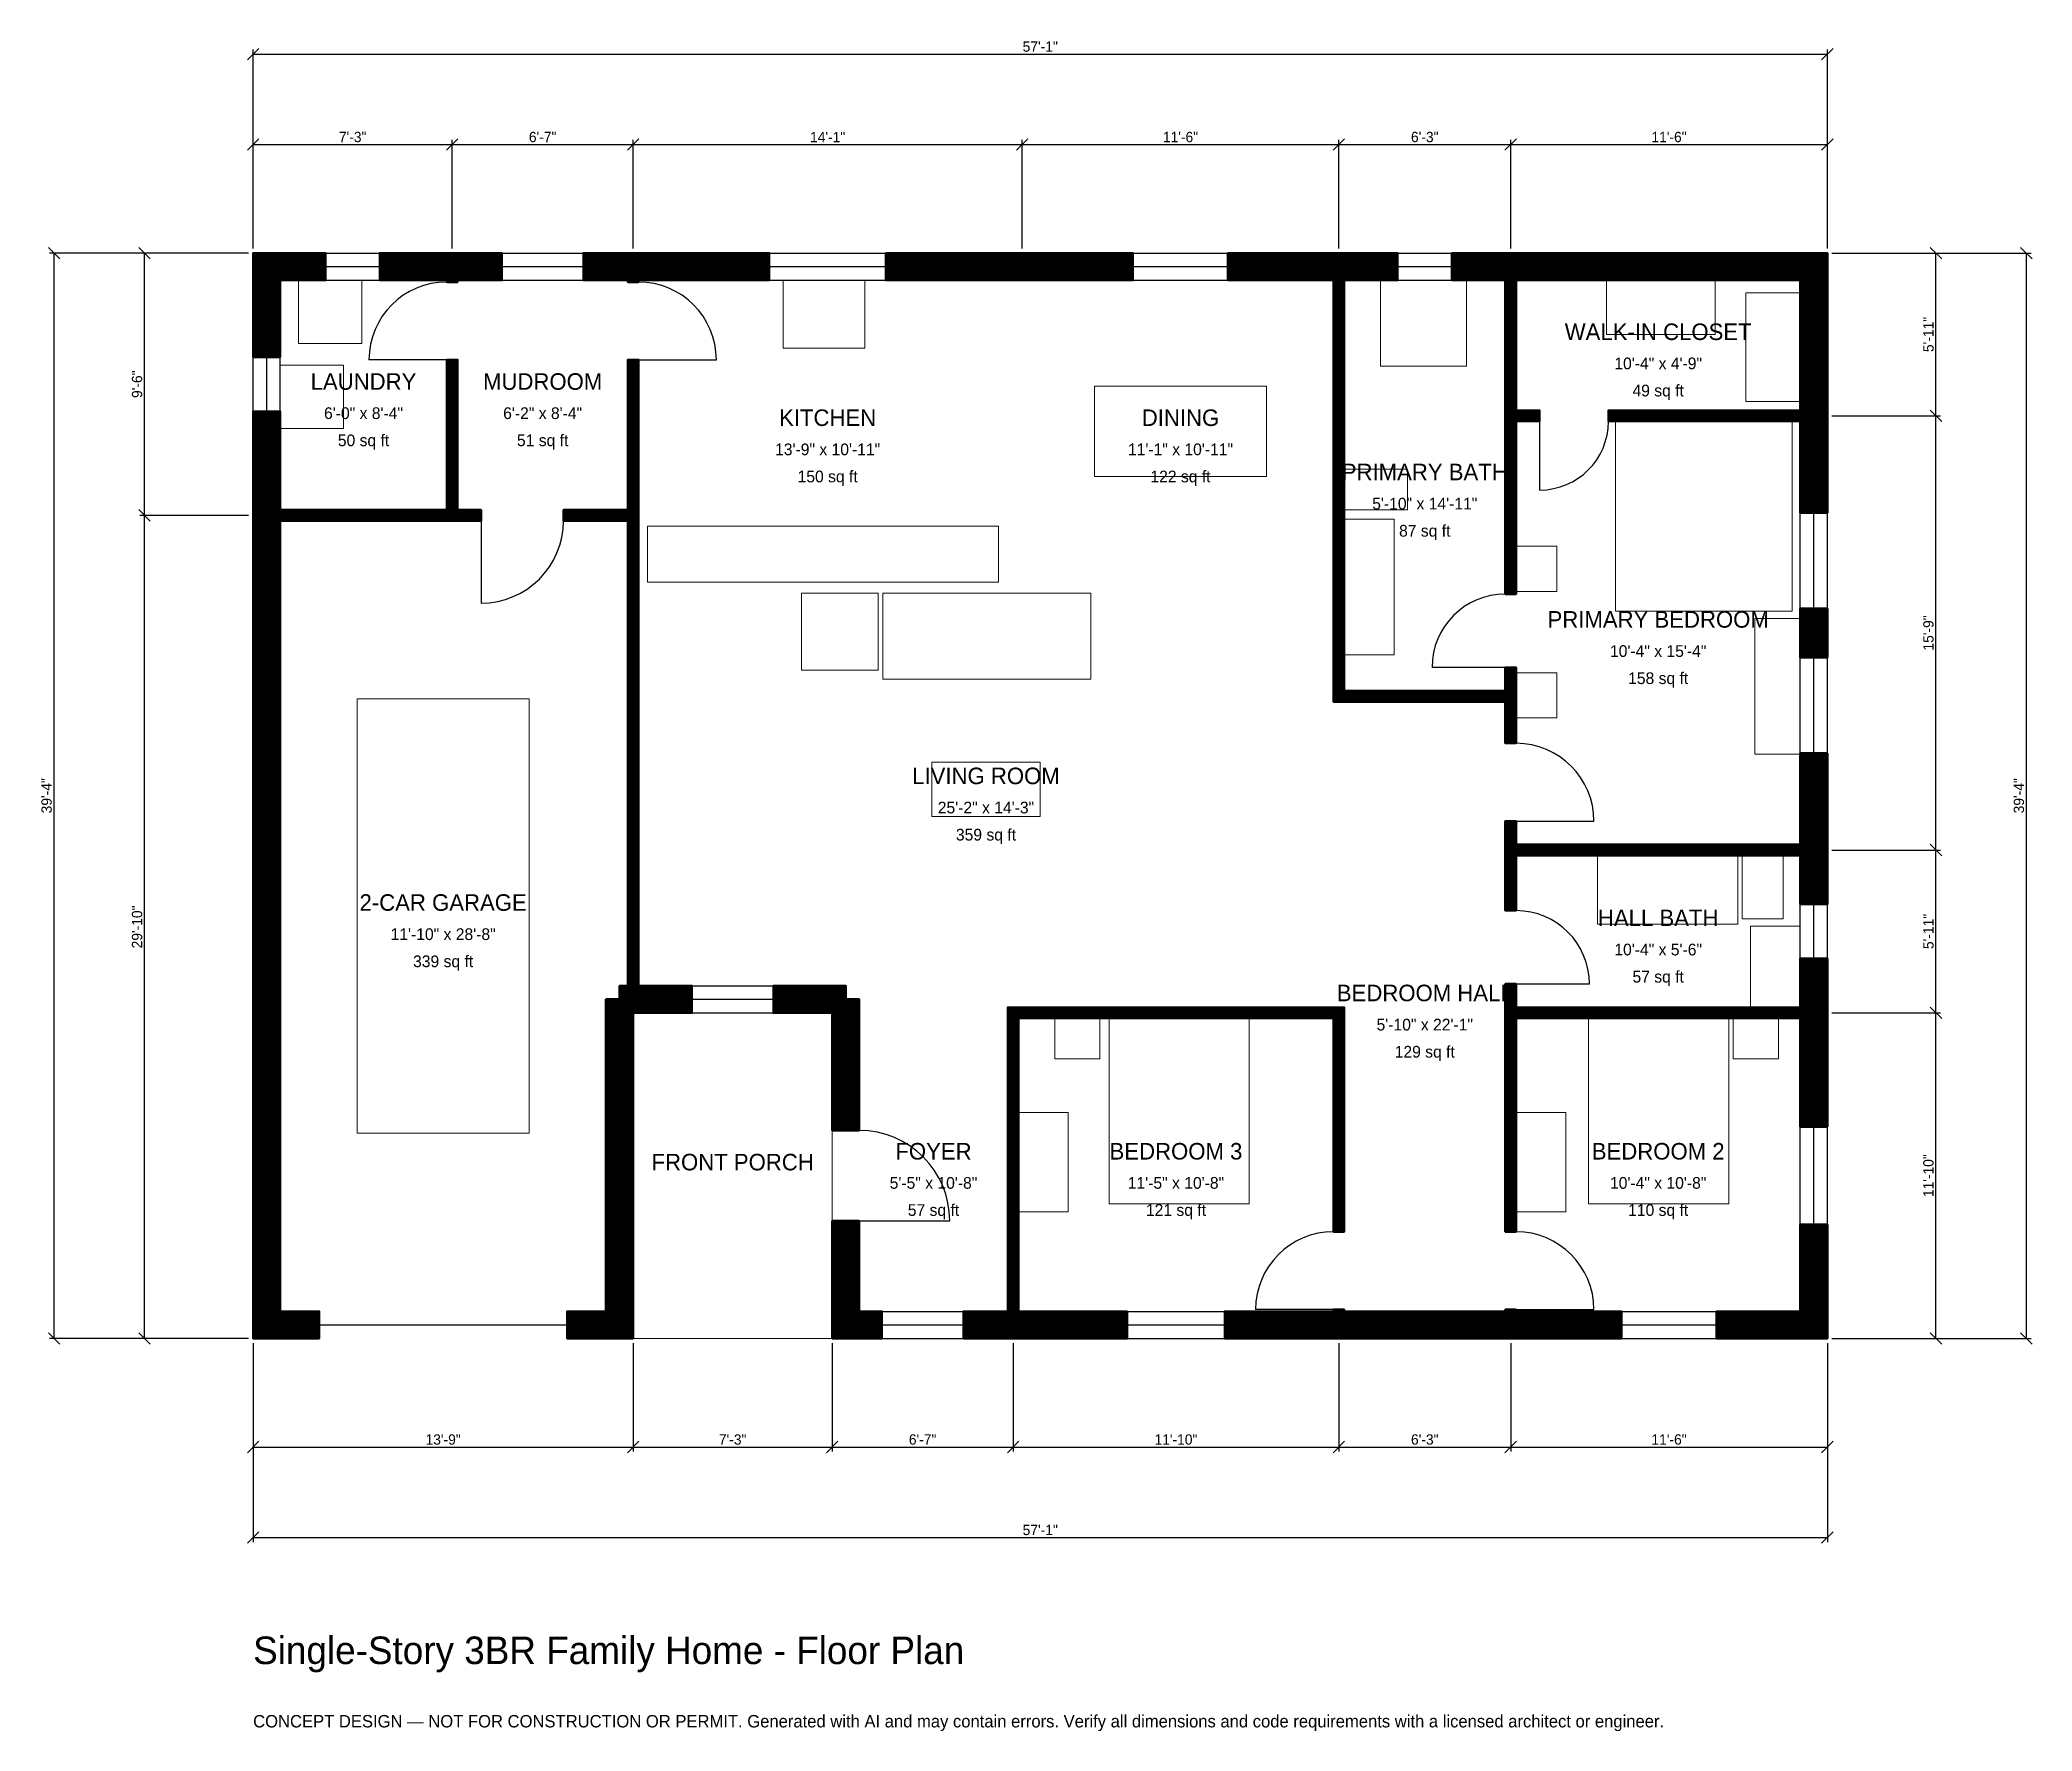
# Model space of a CAD drawing. Header units: inches. Extents: x -93 to 774, y -171 to 565.
import ezdxf
from ezdxf.enums import TextEntityAlignment as Align

# ---------------------------------------------------------------- set-up
doc = ezdxf.new("R2010")
doc.units = ezdxf.units.IN
doc.header["$MEASUREMENT"] = 0
doc.linetypes.add('DASHED', pattern=[0.6, 0.5, -0.1])
for name, color, linetype, lineweight in [('A-ANNO-DIMS', 1, 'Continuous', 13), ('A-ANNO-TEXT', 7, 'Continuous', 18), ('A-AREA-IDEN', 7, 'Continuous', 18), ('A-DOOR', 2, 'Continuous', 25), ('A-FLOR-FIXT', 9, 'Continuous', 13), ('A-FURN', 9, 'Continuous', 13), ('A-GLAZ', 4, 'Continuous', 25), ('A-SITE-PAVE', 8, 'Continuous', 13), ('A-WALL', 7, 'Continuous', 50), ('A-WALL-PATT', 8, 'Continuous', 13)]:
    doc.layers.add(name, color=color, linetype=linetype, lineweight=lineweight)
doc.dimstyles.new('PLAN', dxfattribs={"dimtxt": 4.5, "dimasz": 3, "dimexe": 2, "dimexo": 2, "dimgap": 1, "dimtad": 1, "dimdec": 0, "dimlunit": 4, "dimtsz": 2.5, "dimcen": 2.5, "dimclrd": 1, "dimclre": 1, "dimazin": 3, "dimtfac": 1, "dimtmove": 0, "dimatfit": 3})

msp = doc.modelspace()

# ---------------------------------------------------------------- hatches: boundary and pattern name
at = {"layer": 'A-WALL-PATT'}
h = msp.add_hatch(dxfattribs=at)
h.set_pattern_fill('ANSI31', color=8, scale=0.8)
h.paths.add_polyline_path([(0, 360.6299), (0, 360.6299), (0, 364.1732), (0, 403.5433), (11.811, 403.5433), (11.811, 364.1732), (11.811, 360.6299), (84.252, 360.6299), (84.252, 425.9843), (88.9764, 425.9843), (88.9764, 360.6299), (99.2126, 360.6299), (99.2126, 355.9055), (88.9764, 355.9055), (84.252, 355.9055), (11.811, 355.9055), (11.811, 352.3622), (11.811, 11.811), (28.7402, 11.811), (28.7402, 0), (11.811, 0), (11.811, 0), (0, 0), (0, 0), (0, 0), (0, 11.811), (0, 11.811), (0, 352.3622), (0, 355.9055), (0, 355.9055), (0, 360.6299)])
h.paths.add_polyline_path([(0, 460.6299), (0, 460.6299), (0, 472.4409), (0, 472.4409), (0, 472.441), (11.811, 472.441), (11.811, 472.4409), (31.4961, 472.4409), (31.4961, 460.6299), (11.811, 460.6299), (11.811, 427.1654), (0, 427.1654), (0, 460.6299)])
h.paths.add_polyline_path([(80.7087, 472.4409), (84.252, 472.4409), (84.252, 472.441), (88.9764, 472.441), (88.9764, 472.4409), (92.5197, 472.4409), (108.2677, 472.4409), (108.2677, 460.6299), (92.5197, 460.6299), (88.9764, 460.6299), (88.9764, 459.8425), (84.252, 459.8425), (84.252, 460.6299), (80.7087, 460.6299), (55.1181, 460.6299), (55.1181, 472.4409), (80.7087, 472.4409)])
h.paths.add_polyline_path([(159.4488, 472.4409), (162.9921, 472.4409), (162.9921, 472.441), (167.7165, 472.441), (167.7165, 472.4409), (171.2598, 472.4409), (224.6063, 472.4409), (224.6063, 460.6299), (171.2598, 460.6299), (167.7165, 460.6299), (167.7165, 459.8425), (162.9921, 459.8425), (162.9921, 460.6299), (159.4488, 460.6299), (143.7008, 460.6299), (143.7008, 472.4409), (159.4488, 472.4409)])
h.paths.add_polyline_path([(328.7402, 472.4409), (340.5512, 472.4409), (382.874, 472.4409), (382.874, 460.6299), (340.5512, 460.6299), (328.7402, 460.6299), (275.3937, 460.6299), (275.3937, 472.4409), (328.7402, 472.4409)])
h.paths.add_polyline_path([(466.5354, 472.4409), (470.0787, 472.4409), (470.0787, 472.441), (474.8031, 472.441), (474.8031, 472.4409), (478.3465, 472.4409), (498.0315, 472.4409), (498.0315, 460.6299), (478.3465, 460.6299), (474.8031, 460.6299), (474.8031, 329.1339), (474.8031, 324.4094), (474.8031, 281.8898), (544.8819, 281.8898), (544.8819, 292.126), (549.6063, 292.126), (549.6063, 281.8898), (549.6063, 277.1654), (549.6063, 259.0551), (544.8819, 259.0551), (544.8819, 277.1654), (474.8031, 277.1654), (470.0787, 277.1654), (470.0787, 281.8898), (470.0787, 324.4094), (470.0787, 329.1339), (470.0787, 460.6299), (466.5354, 460.6299), (424.2126, 460.6299), (424.2126, 472.4409), (466.5354, 472.4409)])
h.paths.add_polyline_path([(541.3386, 472.4409), (544.8819, 472.4409), (544.8819, 472.441), (549.6063, 472.441), (549.6063, 472.4409), (553.1496, 472.4409), (673.2283, 472.4409), (673.2283, 472.441), (685.0394, 472.441), (685.0394, 472.4409), (685.0394, 472.4409), (685.0394, 460.6299), (685.0394, 460.6299), (685.0394, 407.4803), (685.0394, 403.937), (685.0394, 403.937), (685.0394, 399.2126), (685.0394, 399.2126), (685.0394, 395.6693), (685.0394, 359.4488), (673.2283, 359.4488), (673.2283, 395.6693), (673.2283, 399.2126), (589.7638, 399.2126), (589.7638, 403.937), (673.2283, 403.937), (673.2283, 407.4803), (673.2283, 460.6299), (553.1496, 460.6299), (549.6063, 460.6299), (549.6063, 403.937), (559.8425, 403.937), (559.8425, 399.2126), (549.6063, 399.2126), (549.6063, 324.0157), (544.8819, 324.0157), (544.8819, 399.2126), (544.8819, 403.937), (544.8819, 460.6299), (541.3386, 460.6299), (521.6535, 460.6299), (521.6535, 472.4409), (541.3386, 472.4409)])
h.paths.add_polyline_path([(685.0394, 296.4567), (673.2283, 296.4567), (673.2283, 317.7165), (685.0394, 317.7165), (685.0394, 296.4567)])
h.paths.add_polyline_path([(685.0394, 218.5039), (685.0394, 214.9606), (685.0394, 214.9606), (685.0394, 210.2362), (685.0394, 210.2362), (685.0394, 206.6929), (685.0394, 188.9764), (673.2283, 188.9764), (673.2283, 206.6929), (673.2283, 210.2362), (549.6063, 210.2362), (549.6063, 186.2205), (544.8819, 186.2205), (544.8819, 210.2362), (544.8819, 214.9606), (544.8819, 225.1969), (549.6063, 225.1969), (549.6063, 214.9606), (673.2283, 214.9606), (673.2283, 218.5039), (673.2283, 254.7244), (685.0394, 254.7244), (685.0394, 218.5039)])
h.paths.add_polyline_path([(685.0394, 147.6378), (685.0394, 144.0945), (685.0394, 144.0945), (685.0394, 139.3701), (685.0394, 139.3701), (685.0394, 135.8268), (685.0394, 92.126), (673.2283, 92.126), (673.2283, 135.8268), (673.2283, 139.3701), (549.6063, 139.3701), (549.6063, 46.4567), (544.8819, 46.4567), (544.8819, 139.3701), (544.8819, 144.0945), (544.8819, 154.3307), (549.6063, 154.3307), (549.6063, 144.0945), (673.2283, 144.0945), (673.2283, 147.6378), (673.2283, 165.3543), (685.0394, 165.3543), (685.0394, 147.6378)])
h.paths.add_polyline_path([(685.0394, 11.811), (685.0394, 11.811), (685.0394, 0), (685.0394, 0), (685.0394, 0), (673.2283, 0), (673.2283, 0), (636.811, 0), (636.811, 11.811), (673.2283, 11.811), (673.2283, 49.6063), (685.0394, 49.6063), (685.0394, 11.811)])
h.paths.add_polyline_path([(553.1496, 0), (549.6063, 0), (549.6063, 0), (544.8819, 0), (544.8819, 0), (541.3386, 0), (478.3465, 0), (474.8031, 0), (474.8031, 0), (470.0787, 0), (470.0787, 0), (466.5354, 0), (422.8346, 0), (422.8346, 11.811), (466.5354, 11.811), (470.0787, 11.811), (470.0787, 12.5984), (474.8031, 12.5984), (474.8031, 11.811), (478.3465, 11.811), (541.3386, 11.811), (544.8819, 11.811), (544.8819, 12.5984), (549.6063, 12.5984), (549.6063, 11.811), (553.1496, 11.811), (595.4724, 11.811), (595.4724, 0), (553.1496, 0)])
h.paths.add_polyline_path([(336.6142, 0), (333.0709, 0), (333.0709, 0), (328.3465, 0), (328.3465, 0), (324.8031, 0), (309.0551, 0), (309.0551, 11.811), (324.8031, 11.811), (328.3465, 11.811), (328.3465, 139.3701), (328.3465, 144.0945), (333.0709, 144.0945), (470.0787, 144.0945), (474.8031, 144.0945), (474.8031, 139.3701), (474.8031, 46.4567), (470.0787, 46.4567), (470.0787, 139.3701), (333.0709, 139.3701), (333.0709, 11.811), (336.6142, 11.811), (380.315, 11.811), (380.315, 0), (336.6142, 0)])
h.paths.add_polyline_path([(263.7795, 0), (263.7795, 0), (251.9685, 0), (251.9685, 0), (251.9685, 0), (251.9685, 11.811), (251.9685, 11.811), (251.9685, 51.1811), (263.7795, 51.1811), (263.7795, 11.811), (273.622, 11.811), (273.622, 0), (263.7795, 0)])
h.paths.add_polyline_path([(251.9685, 141.7323), (226.378, 141.7323), (226.378, 153.5433), (257.874, 153.5433), (257.874, 147.6378), (263.7795, 147.6378), (263.7795, 90.5512), (251.9685, 90.5512), (251.9685, 141.7323)])
h.paths.add_polyline_path([(167.7165, 141.7323), (167.7165, 141.7322), (165.3544, 141.7322), (165.3544, 139.3701), (165.3543, 139.3701), (165.3543, 11.811), (165.3544, 11.811), (165.3544, 0), (165.3543, 0), (165.3543, 0), (153.5433, 0), (153.5433, 0), (136.6142, 0), (136.6142, 11.811), (153.5433, 11.811), (153.5433, 147.6378), (159.4488, 147.6378), (159.4488, 153.5433), (162.9921, 153.5433), (162.9921, 324.4094), (162.9921, 329.1339), (162.9921, 355.9055), (135.0394, 355.9055), (135.0394, 360.6299), (162.9921, 360.6299), (162.9921, 425.9843), (167.7165, 425.9843), (167.7165, 360.6299), (167.7165, 355.9055), (167.7165, 329.1339), (167.7165, 324.4094), (167.7165, 153.5433), (190.9449, 153.5433), (190.9449, 141.7323), (167.7165, 141.7323)])

# ---------------------------------------------------------------- linework, layer by layer
at = {"layer": 'A-DOOR'}
for p, q in [((84.252, 425.9843), (50.3937, 425.9843)), ((167.7165, 425.9843), (201.5748, 425.9843)), ((559.8425, 399.2126), (559.8425, 369.2913)), ((99.2126, 355.9055), (99.2126, 320.0787)), ((544.8819, 292.126), (512.9921, 292.126)), ((549.6063, 225.1969), (583.4646, 225.1969)), ((549.6063, 154.3307), (581.4961, 154.3307)), ((263.7795, 51.1811), (303.1496, 51.1811)), ((470.0787, 12.5984), (436.2205, 12.5984)), ((549.6063, 12.5984), (583.4646, 12.5984))]:
    msp.add_line(p, q, dxfattribs=at)
at = {"layer": 'A-DOOR', "linetype": 'DASHED'}
msp.add_line((28.7402, 5.9055), (136.6142, 5.9055), dxfattribs=at)
at = {"layer": 'A-DOOR'}
for centre, radius, start, end in [((84.252, 425.9843), 33.8583, 90, 180), ((167.7165, 425.9843), 33.8583, 0, 90), ((559.8425, 399.2126), 29.9213, 270, 360), ((99.2126, 355.9055), 35.8268, 270, 360), ((544.8819, 292.126), 31.8898, 90, 180), ((549.6063, 225.1969), 33.8583, 0, 90), ((549.6063, 154.3307), 31.8898, 0, 90), ((263.7795, 51.1811), 39.3701, 0, 90), ((470.0787, 12.5984), 33.8583, 90, 180), ((549.6063, 12.5984), 33.8583, 0, 90)]:
    msp.add_arc(centre, radius, start, end, dxfattribs=at)
at = {"layer": 'A-FLOR-FIXT'}
for points in [[(490.5512, 423.2283), (527.9528, 423.2283), (527.9528, 460.6299), (490.5512, 460.6299)], [(474.8031, 360.6299), (502.3622, 360.6299), (502.3622, 378.3465), (474.8031, 378.3465)], [(474.8031, 297.6378), (496.4567, 297.6378), (496.4567, 356.6929), (474.8031, 356.6929)], [(171.6535, 329.1339), (324.4094, 329.1339), (324.4094, 353.5433), (171.6535, 353.5433)], [(585.0394, 180.315), (646.063, 180.315), (646.063, 210.2362), (585.0394, 210.2362)], [(648.0315, 182.6772), (665.748, 182.6772), (665.748, 210.2362), (648.0315, 210.2362)], [(651.5748, 144.0945), (673.2283, 144.0945), (673.2283, 179.5276), (651.5748, 179.5276)]]:
    msp.add_lwpolyline(points, close=True, dxfattribs=at)
at = {"layer": 'A-FURN'}
for points in [[(19.685, 433.0709), (47.2441, 433.0709), (47.2441, 460.6299), (19.685, 460.6299)], [(230.7087, 431.1024), (266.1417, 431.1024), (266.1417, 460.6299), (230.7087, 460.6299)], [(588.9764, 437.0079), (636.2205, 437.0079), (636.2205, 460.6299), (588.9764, 460.6299)], [(649.6063, 407.874), (673.2283, 407.874), (673.2283, 455.1181), (649.6063, 455.1181)], [(11.811, 396.063), (39.3701, 396.063), (39.3701, 423.622), (11.811, 423.622)], [(366.1417, 375.1969), (440.9449, 375.1969), (440.9449, 414.5669), (366.1417, 414.5669)], [(592.9134, 316.5354), (669.685, 316.5354), (669.685, 399.2126), (592.9134, 399.2126)], [(549.6063, 325.1969), (567.3228, 325.1969), (567.3228, 344.8819), (549.6063, 344.8819)], [(238.5827, 290.9449), (272.0472, 290.9449), (272.0472, 324.4094), (238.5827, 324.4094)], [(274.0157, 287.0079), (364.5669, 287.0079), (364.5669, 324.4094), (274.0157, 324.4094)], [(653.5433, 254.3307), (673.2283, 254.3307), (673.2283, 313.3858), (653.5433, 313.3858)], [(549.6063, 270.0787), (567.3228, 270.0787), (567.3228, 289.7638), (549.6063, 289.7638)], [(45.2756, 89.3701), (120.0787, 89.3701), (120.0787, 278.3465), (45.2756, 278.3465)], [(295.2756, 227.1654), (342.5197, 227.1654), (342.5197, 250.7874), (295.2756, 250.7874)], [(348.8189, 121.6535), (368.5039, 121.6535), (368.5039, 139.3701), (348.8189, 139.3701)], [(372.4409, 58.6614), (433.4646, 58.6614), (433.4646, 139.3701), (372.4409, 139.3701)], [(581.1024, 58.6614), (642.126, 58.6614), (642.126, 139.3701), (581.1024, 139.3701)], [(644.0945, 121.6535), (663.7795, 121.6535), (663.7795, 139.3701), (644.0945, 139.3701)], [(333.0709, 55.1181), (354.7244, 55.1181), (354.7244, 98.4252), (333.0709, 98.4252)], [(549.6063, 55.1181), (571.2598, 55.1181), (571.2598, 98.4252), (549.6063, 98.4252)]]:
    msp.add_lwpolyline(points, close=True, dxfattribs=at)
at = {"layer": 'A-GLAZ'}
for p, q in [((31.4961, 472.4409), (55.1181, 472.4409)), ((108.2677, 472.4409), (143.7008, 472.4409)), ((224.6063, 472.4409), (275.3937, 472.4409)), ((382.874, 472.4409), (424.2126, 472.4409)), ((498.0315, 472.4409), (521.6535, 472.4409)), ((31.4961, 466.5354), (55.1181, 466.5354)), ((31.4961, 460.6299), (55.1181, 460.6299)), ((108.2677, 466.5354), (143.7008, 466.5354)), ((108.2677, 460.6299), (143.7008, 460.6299)), ((224.6063, 466.5354), (275.3937, 466.5354)), ((224.6063, 460.6299), (275.3937, 460.6299)), ((382.874, 466.5354), (424.2126, 466.5354)), ((382.874, 460.6299), (424.2126, 460.6299)), ((498.0315, 466.5354), (521.6535, 466.5354)), ((498.0315, 460.6299), (521.6535, 460.6299)), ((0, 403.5433), (0, 427.1654)), ((5.9055, 403.5433), (5.9055, 427.1654)), ((11.811, 403.5433), (11.811, 427.1654)), ((673.2283, 317.7165), (673.2283, 359.4488)), ((679.1339, 317.7165), (679.1339, 359.4488)), ((685.0394, 317.7165), (685.0394, 359.4488)), ((673.2283, 254.7244), (673.2283, 296.4567)), ((679.1339, 254.7244), (679.1339, 296.4567)), ((685.0394, 254.7244), (685.0394, 296.4567)), ((673.2283, 165.3543), (673.2283, 188.9764)), ((679.1339, 165.3543), (679.1339, 188.9764)), ((685.0394, 165.3543), (685.0394, 188.9764)), ((190.9449, 153.5433), (226.378, 153.5433)), ((190.9449, 147.6378), (226.378, 147.6378)), ((190.9449, 141.7323), (226.378, 141.7323)), ((673.2283, 49.6063), (673.2283, 92.126)), ((679.1339, 49.6063), (679.1339, 92.126)), ((685.0394, 49.6063), (685.0394, 92.126)), ((273.622, 11.811), (309.0551, 11.811)), ((380.315, 11.811), (422.8346, 11.811)), ((595.4724, 11.811), (636.811, 11.811)), ((273.622, 5.9055), (309.0551, 5.9055)), ((273.622, 0), (309.0551, 0)), ((380.315, 5.9055), (422.8346, 5.9055)), ((380.315, 0), (422.8346, 0)), ((595.4724, 5.9055), (636.811, 5.9055)), ((595.4724, 0), (636.811, 0))]:
    msp.add_line(p, q, dxfattribs=at)
at = {"layer": 'A-SITE-PAVE', "linetype": 'DASHED'}
msp.add_lwpolyline([(165.3543, 0), (251.9685, 0), (251.9685, 141.7323), (165.3543, 141.7323)], close=True, dxfattribs=at)
at = {"layer": 'A-WALL'}
for points in [[(0, 460.6299), (0, 460.6299), (0, 472.4409), (0, 472.4409), (0, 472.441), (11.811, 472.441), (11.811, 472.4409), (31.4961, 472.4409), (31.4961, 460.6299), (11.811, 460.6299), (11.811, 427.1654), (0, 427.1654), (0, 460.6299)], [(80.7087, 472.4409), (84.252, 472.4409), (84.252, 472.441), (88.9764, 472.441), (88.9764, 472.4409), (92.5197, 472.4409), (108.2677, 472.4409), (108.2677, 460.6299), (92.5197, 460.6299), (88.9764, 460.6299), (88.9764, 459.8425), (84.252, 459.8425), (84.252, 460.6299), (80.7087, 460.6299), (55.1181, 460.6299), (55.1181, 472.4409), (80.7087, 472.4409)], [(159.4488, 472.4409), (162.9921, 472.4409), (162.9921, 472.441), (167.7165, 472.441), (167.7165, 472.4409), (171.2598, 472.4409), (224.6063, 472.4409), (224.6063, 460.6299), (171.2598, 460.6299), (167.7165, 460.6299), (167.7165, 459.8425), (162.9921, 459.8425), (162.9921, 460.6299), (159.4488, 460.6299), (143.7008, 460.6299), (143.7008, 472.4409), (159.4488, 472.4409)], [(328.7402, 472.4409), (340.5512, 472.4409), (382.874, 472.4409), (382.874, 460.6299), (340.5512, 460.6299), (328.7402, 460.6299), (275.3937, 460.6299), (275.3937, 472.4409), (328.7402, 472.4409)], [(466.5354, 472.4409), (470.0787, 472.4409), (470.0787, 472.441), (474.8031, 472.441), (474.8031, 472.4409), (478.3465, 472.4409), (498.0315, 472.4409), (498.0315, 460.6299), (478.3465, 460.6299), (474.8031, 460.6299), (474.8031, 329.1339), (474.8031, 324.4094), (474.8031, 281.8898), (544.8819, 281.8898), (544.8819, 292.126), (549.6063, 292.126), (549.6063, 281.8898), (549.6063, 277.1654), (549.6063, 259.0551), (544.8819, 259.0551), (544.8819, 277.1654), (474.8031, 277.1654), (470.0787, 277.1654), (470.0787, 281.8898), (470.0787, 324.4094), (470.0787, 329.1339), (470.0787, 460.6299), (466.5354, 460.6299), (424.2126, 460.6299), (424.2126, 472.4409), (466.5354, 472.4409)], [(541.3386, 472.4409), (544.8819, 472.4409), (544.8819, 472.441), (549.6063, 472.441), (549.6063, 472.4409), (553.1496, 472.4409), (673.2283, 472.4409), (673.2283, 472.441), (685.0394, 472.441), (685.0394, 472.4409), (685.0394, 472.4409), (685.0394, 460.6299), (685.0394, 460.6299), (685.0394, 407.4803), (685.0394, 403.937), (685.0394, 403.937), (685.0394, 399.2126), (685.0394, 399.2126), (685.0394, 395.6693), (685.0394, 359.4488), (673.2283, 359.4488), (673.2283, 395.6693), (673.2283, 399.2126), (589.7638, 399.2126), (589.7638, 403.937), (673.2283, 403.937), (673.2283, 407.4803), (673.2283, 460.6299), (553.1496, 460.6299), (549.6063, 460.6299), (549.6063, 403.937), (559.8425, 403.937), (559.8425, 399.2126), (549.6063, 399.2126), (549.6063, 324.0157), (544.8819, 324.0157), (544.8819, 399.2126), (544.8819, 403.937), (544.8819, 460.6299), (541.3386, 460.6299), (521.6535, 460.6299), (521.6535, 472.4409), (541.3386, 472.4409)], [(0, 360.6299), (0, 360.6299), (0, 364.1732), (0, 403.5433), (11.811, 403.5433), (11.811, 364.1732), (11.811, 360.6299), (84.252, 360.6299), (84.252, 425.9843), (88.9764, 425.9843), (88.9764, 360.6299), (99.2126, 360.6299), (99.2126, 355.9055), (88.9764, 355.9055), (84.252, 355.9055), (11.811, 355.9055), (11.811, 352.3622), (11.811, 11.811), (28.7402, 11.811), (28.7402, 0), (11.811, 0), (11.811, 0), (0, 0), (0, 0), (0, 0), (0, 11.811), (0, 11.811), (0, 352.3622), (0, 355.9055), (0, 355.9055), (0, 360.6299)], [(167.7165, 141.7323), (167.7165, 141.7322), (165.3544, 141.7322), (165.3544, 139.3701), (165.3543, 139.3701), (165.3543, 11.811), (165.3544, 11.811), (165.3544, 0), (165.3543, 0), (165.3543, 0), (153.5433, 0), (153.5433, 0), (136.6142, 0), (136.6142, 11.811), (153.5433, 11.811), (153.5433, 147.6378), (159.4488, 147.6378), (159.4488, 153.5433), (162.9921, 153.5433), (162.9921, 324.4094), (162.9921, 329.1339), (162.9921, 355.9055), (135.0394, 355.9055), (135.0394, 360.6299), (162.9921, 360.6299), (162.9921, 425.9843), (167.7165, 425.9843), (167.7165, 360.6299), (167.7165, 355.9055), (167.7165, 329.1339), (167.7165, 324.4094), (167.7165, 153.5433), (190.9449, 153.5433), (190.9449, 141.7323), (167.7165, 141.7323)], [(685.0394, 296.4567), (673.2283, 296.4567), (673.2283, 317.7165), (685.0394, 317.7165), (685.0394, 296.4567)], [(685.0394, 218.5039), (685.0394, 214.9606), (685.0394, 214.9606), (685.0394, 210.2362), (685.0394, 210.2362), (685.0394, 206.6929), (685.0394, 188.9764), (673.2283, 188.9764), (673.2283, 206.6929), (673.2283, 210.2362), (549.6063, 210.2362), (549.6063, 186.2205), (544.8819, 186.2205), (544.8819, 210.2362), (544.8819, 214.9606), (544.8819, 225.1969), (549.6063, 225.1969), (549.6063, 214.9606), (673.2283, 214.9606), (673.2283, 218.5039), (673.2283, 254.7244), (685.0394, 254.7244), (685.0394, 218.5039)], [(685.0394, 147.6378), (685.0394, 144.0945), (685.0394, 144.0945), (685.0394, 139.3701), (685.0394, 139.3701), (685.0394, 135.8268), (685.0394, 92.126), (673.2283, 92.126), (673.2283, 135.8268), (673.2283, 139.3701), (549.6063, 139.3701), (549.6063, 46.4567), (544.8819, 46.4567), (544.8819, 139.3701), (544.8819, 144.0945), (544.8819, 154.3307), (549.6063, 154.3307), (549.6063, 144.0945), (673.2283, 144.0945), (673.2283, 147.6378), (673.2283, 165.3543), (685.0394, 165.3543), (685.0394, 147.6378)], [(251.9685, 141.7323), (226.378, 141.7323), (226.378, 153.5433), (257.874, 153.5433), (257.874, 147.6378), (263.7795, 147.6378), (263.7795, 90.5512), (251.9685, 90.5512), (251.9685, 141.7323)], [(336.6142, 0), (333.0709, 0), (333.0709, 0), (328.3465, 0), (328.3465, 0), (324.8031, 0), (309.0551, 0), (309.0551, 11.811), (324.8031, 11.811), (328.3465, 11.811), (328.3465, 139.3701), (328.3465, 144.0945), (333.0709, 144.0945), (470.0787, 144.0945), (474.8031, 144.0945), (474.8031, 139.3701), (474.8031, 46.4567), (470.0787, 46.4567), (470.0787, 139.3701), (333.0709, 139.3701), (333.0709, 11.811), (336.6142, 11.811), (380.315, 11.811), (380.315, 0), (336.6142, 0)], [(263.7795, 0), (263.7795, 0), (251.9685, 0), (251.9685, 0), (251.9685, 0), (251.9685, 11.811), (251.9685, 11.811), (251.9685, 51.1811), (263.7795, 51.1811), (263.7795, 11.811), (273.622, 11.811), (273.622, 0), (263.7795, 0)], [(685.0394, 11.811), (685.0394, 11.811), (685.0394, 0), (685.0394, 0), (685.0394, 0), (673.2283, 0), (673.2283, 0), (636.811, 0), (636.811, 11.811), (673.2283, 11.811), (673.2283, 49.6063), (685.0394, 49.6063), (685.0394, 11.811)], [(553.1496, 0), (549.6063, 0), (549.6063, 0), (544.8819, 0), (544.8819, 0), (541.3386, 0), (478.3465, 0), (474.8031, 0), (474.8031, 0), (470.0787, 0), (470.0787, 0), (466.5354, 0), (422.8346, 0), (422.8346, 11.811), (466.5354, 11.811), (470.0787, 11.811), (470.0787, 12.5984), (474.8031, 12.5984), (474.8031, 11.811), (478.3465, 11.811), (541.3386, 11.811), (544.8819, 11.811), (544.8819, 12.5984), (549.6063, 12.5984), (549.6063, 11.811), (553.1496, 11.811), (595.4724, 11.811), (595.4724, 0), (553.1496, 0)]]:
    msp.add_lwpolyline(points, close=True, dxfattribs=at)

# ---------------------------------------------------------------- texts
at = {"layer": 'A-ANNO-TEXT'}
for s, height, p in [('Single-Story 3BR Family Home - Floor Plan', 12, (0, -141.7323)), ('CONCEPT DESIGN — NOT FOR CONSTRUCTION OR PERMIT. Generated with AI and may contain errors. Verify all dimensions and code requirements with a licensed architect or engineer.', 5.4, (0, -169.2913))]:
    msp.add_text(s, height=height, dxfattribs=at).set_placement(p)
at = {"layer": 'A-AREA-IDEN'}
for s, height, p in [('WALK-IN CLOSET', 7.2, (611.4173, 438.189)), ('10\'-4" x 4\'-9"', 5.1, (611.4173, 424.4094)), ('LAUNDRY', 7.2, (48.0315, 416.5354)), ('MUDROOM', 7.2, (125.9843, 416.5354)), ('49 sq ft', 5.1, (611.4173, 412.5984)), ('6\'-0" x 8\'-4"', 5.1, (48.0315, 402.7559)), ('6\'-2" x 8\'-4"', 5.1, (125.9843, 402.7559)), ('KITCHEN', 7.2, (250, 400.7874)), ('DINING', 7.2, (403.5433, 400.7874)), ('50 sq ft', 5.1, (48.0315, 390.9449)), ('51 sq ft', 5.1, (125.9843, 390.9449)), ('13\'-9" x 10\'-11"', 5.1, (250, 387.0079)), ('11\'-1" x 10\'-11"', 5.1, (403.5433, 387.0079)), ('150 sq ft', 5.1, (250, 375.1969)), ('122 sq ft', 5.1, (403.5433, 375.1969)), ('PRIMARY BATH', 7.2, (509.8425, 377.1654)), ('5\'-10" x 14\'-11"', 5.1, (509.8425, 363.3858)), ('87 sq ft', 5.1, (509.8425, 351.5748)), ('PRIMARY BEDROOM', 7.2, (611.4173, 312.9921)), ('10\'-4" x 15\'-4"', 5.1, (611.4173, 299.2126)), ('158 sq ft', 5.1, (611.4173, 287.4016)), ('LIVING ROOM', 7.2, (318.8976, 244.8819)), ('25\'-2" x 14\'-3"', 5.1, (318.8976, 231.1024)), ('359 sq ft', 5.1, (318.8976, 219.2913)), ('2-CAR GARAGE', 7.2, (82.6772, 189.7638)), ('HALL BATH', 7.2, (611.4173, 183.0709)), ('11\'-10" x 28\'-8"', 5.1, (82.6772, 175.9843)), ('339 sq ft', 5.1, (82.6772, 164.1732)), ('10\'-4" x 5\'-6"', 5.1, (611.4173, 169.2913)), ('57 sq ft', 5.1, (611.4173, 157.4803)), ('BEDROOM HALL', 7.2, (509.8425, 150.3937)), ('5\'-10" x 22\'-1"', 5.1, (509.8425, 136.6142)), ('129 sq ft', 5.1, (509.8425, 124.8031)), ('FRONT PORCH', 7.2, (208.6614, 76.7717)), ('FOYER', 7.2, (296.063, 81.4961)), ('BEDROOM 3', 7.2, (401.5748, 81.4961)), ('BEDROOM 2', 7.2, (611.4173, 81.4961)), ('5\'-5" x 10\'-8"', 5.1, (296.063, 67.7165)), ('11\'-5" x 10\'-8"', 5.1, (401.5748, 67.7165)), ('10\'-4" x 10\'-8"', 5.1, (611.4173, 67.7165)), ('57 sq ft', 5.1, (296.063, 55.9055)), ('121 sq ft', 5.1, (401.5748, 55.9055)), ('110 sq ft', 5.1, (611.4173, 55.9055))]:
    msp.add_text(s, height=height, dxfattribs=at).set_placement(p, align=Align.MIDDLE_CENTER)

# ---------------------------------------------------------------- dimensions: what is measured, and where the dimension line sits
at = {"layer": 'A-ANNO-DIMS'}
for base, p1, p2, text in [((0, 559.0551), (0, 472.4409), (685.0394, 472.4409), '57\'-1"'), ((0, 519.685), (0, 472.4409), (86.6142, 472.4409), '7\'-3"'), ((86.6142, 519.685), (86.6142, 472.4409), (165.3543, 472.4409), '6\'-7"'), ((165.3543, 519.685), (165.3543, 472.4409), (334.6457, 472.4409), '14\'-1"'), ((334.6457, 519.685), (334.6457, 472.4409), (472.4409, 472.4409), '11\'-6"'), ((472.4409, 519.685), (472.4409, 472.4409), (547.2441, 472.4409), '6\'-3"'), ((547.2441, 519.685), (547.2441, 472.4409), (685.0394, 472.4409), '11\'-6"'), ((0, -47.2441), (0, 0), (165.3543, 0), '13\'-9"'), ((0, -86.6142), (0, 0), (685.0394, 0), '57\'-1"'), ((165.3543, -47.2441), (165.3543, 0), (251.9685, 0), '7\'-3"'), ((251.9685, -47.2441), (251.9685, 0), (330.7087, 0), '6\'-7"'), ((330.7087, -47.2441), (330.7087, 0), (472.4409, 0), '11\'-10"'), ((472.4409, -47.2441), (472.4409, 0), (547.2441, 0), '6\'-3"'), ((547.2441, -47.2441), (547.2441, 0), (685.0394, 0), '11\'-6"')]:
    msp.add_linear_dim(base=base, p1=p1, p2=p2, text=text, dimstyle='PLAN', dxfattribs=at).render()
for base, p1, p2, text in [((-86.6142, 0), (0, 0), (0, 472.4409), '39\'-4"'), ((-47.2441, 358.2677), (0, 358.2677), (0, 472.4409), '9\'-6"'), ((732.2835, 401.5748), (685.0394, 401.5748), (685.0394, 472.4409), '5\'-11"'), ((771.6535, 0), (685.0394, 0), (685.0394, 472.4409), '39\'-4"'), ((732.2835, 212.5984), (685.0394, 212.5984), (685.0394, 401.5748), '15\'-9"'), ((-47.2441, 0), (0, 0), (0, 358.2677), '29\'-10"'), ((732.2835, 141.7323), (685.0394, 141.7323), (685.0394, 212.5984), '5\'-11"'), ((732.2835, 0), (685.0394, 0), (685.0394, 141.7323), '11\'-10"')]:
    msp.add_linear_dim(base=base, p1=p1, p2=p2, angle=90, text=text, dimstyle='PLAN', dxfattribs=at).render()

doc.saveas('drawing.dxf')
